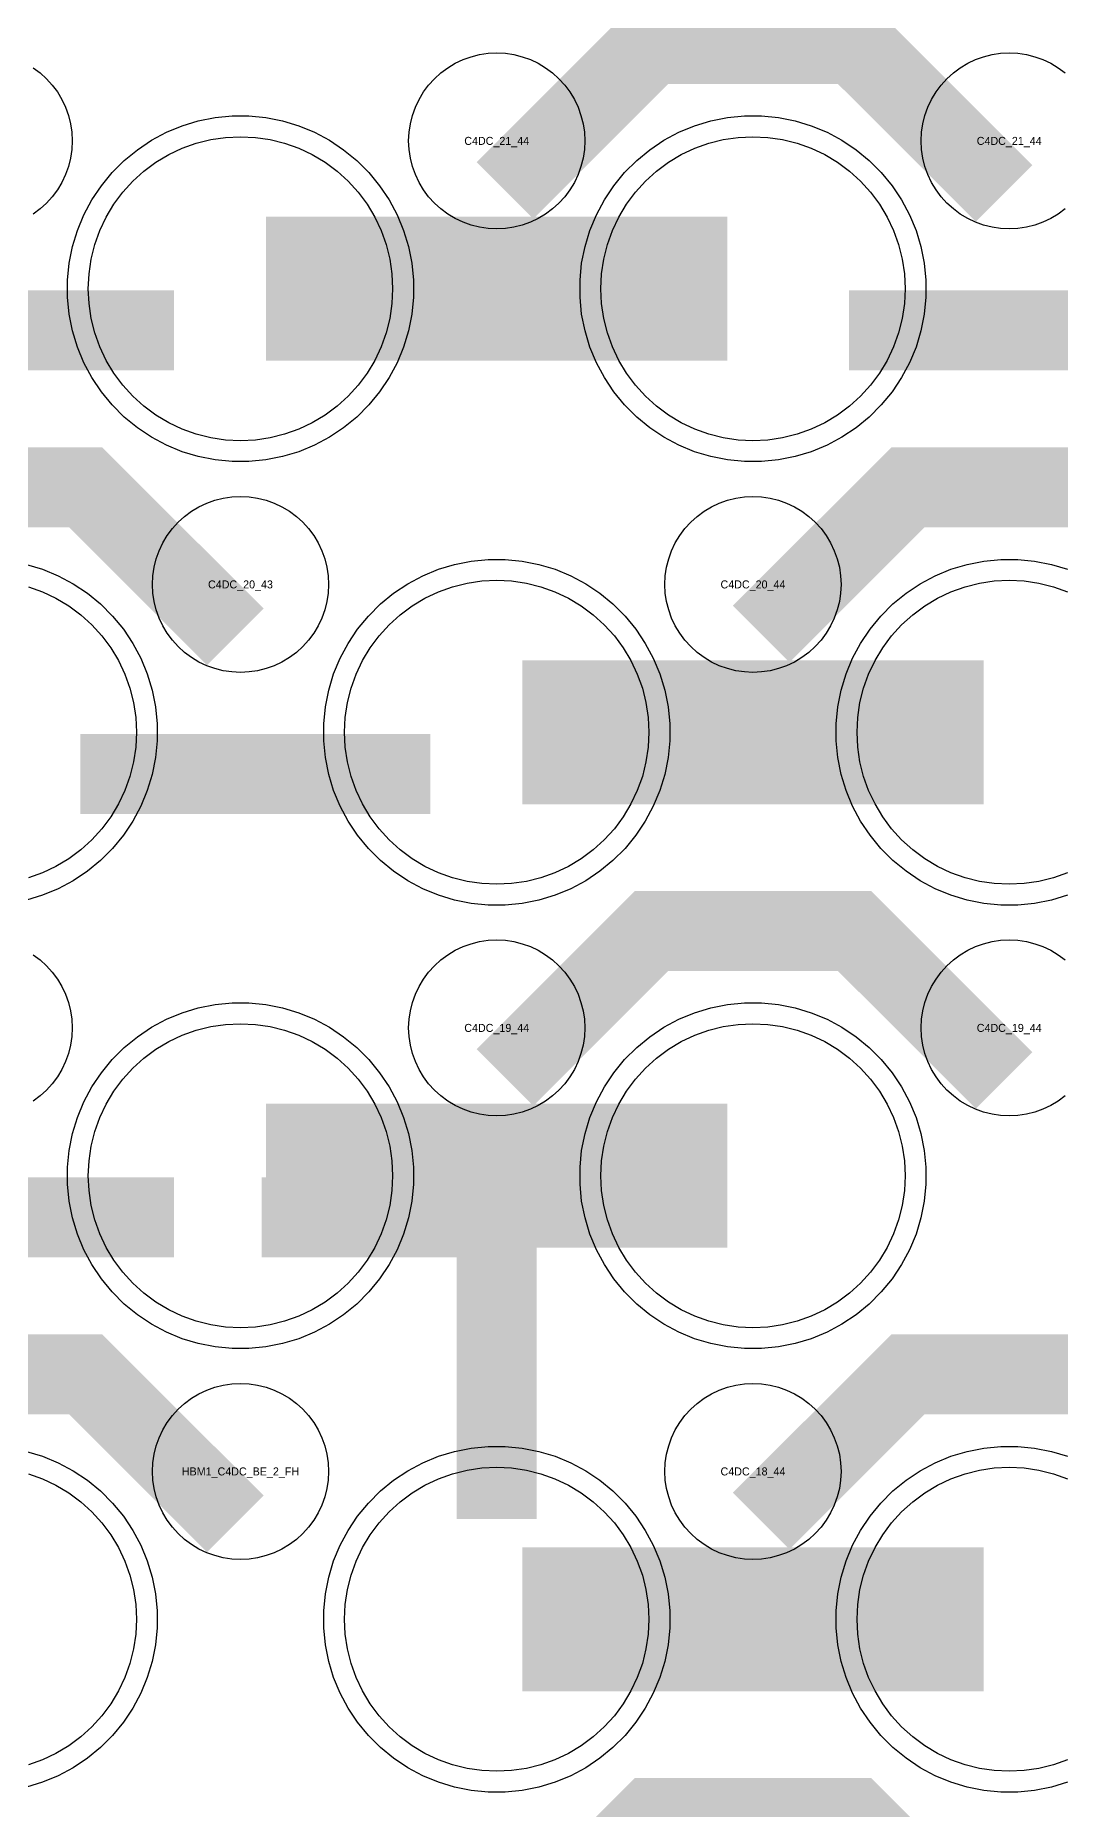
# Model space of a CAD drawing. Extents: x -11880 to 11880, y -14992 to 14992.
# Drawn here: x 1936 to 2256, y -12405 to -11851 of the extents above; entities that cross this region are included whole.
import ezdxf
from ezdxf.enums import TextEntityAlignment as Align

# ---------------------------------------------------------------- set-up
doc = ezdxf.new("R2010")
doc.units = 0
doc.header["$MEASUREMENT"] = 0
for name, color, linetype in [('GDS_775_DT_237', 138, 'CONTINUOUS'), ('RDL1_FS', 34, 'CONTINUOUS'), ('RDL_BS', 160, 'CONTINUOUS')]:
    doc.layers.add(name, color=color, linetype=linetype)

msp = doc.modelspace()

# ---------------------------------------------------------------- linework, layer by layer
at = {"layer": 'RDL1_FS', "color": 241, "true_color": 0xf7abae}
for points in [[(2000, -11977.229), (1995.343, -11977), (1990.732, -11976.316), (1986.209, -11975.184), (1981.819, -11973.612), (1977.605, -11971.62), (1973.605, -11969.222), (1969.86, -11966.444), (1966.406, -11963.314), (1963.276, -11959.86), (1960.498, -11956.115), (1958.1, -11952.115), (1956.108, -11947.901), (1954.536, -11943.511), (1953.404, -11938.988), (1952.72, -11934.377), (1952.491, -11929.72), (1952.72, -11925.063), (1953.404, -11920.452), (1954.536, -11915.929), (1956.108, -11911.539), (1958.1, -11907.325), (1960.498, -11903.325), (1963.276, -11899.58), (1966.406, -11896.126), (1969.86, -11892.996), (1973.605, -11890.218), (1977.605, -11887.82), (1981.819, -11885.828), (1986.209, -11884.256), (1990.732, -11883.124), (1995.343, -11882.44), (2000, -11882.211), (2004.657, -11882.44), (2009.268, -11883.124), (2013.791, -11884.256), (2018.181, -11885.828), (2022.395, -11887.82), (2026.395, -11890.218), (2030.14, -11892.996), (2033.594, -11896.126), (2036.724, -11899.58), (2039.502, -11903.325), (2041.9, -11907.325), (2043.892, -11911.539), (2045.464, -11915.929), (2046.596, -11920.452), (2047.28, -11925.063), (2047.509, -11929.72), (2047.28, -11934.377), (2046.596, -11938.988), (2045.464, -11943.511), (2043.892, -11947.901), (2041.9, -11952.115), (2039.502, -11956.115), (2036.724, -11959.86), (2033.594, -11963.314), (2030.14, -11966.444), (2026.395, -11969.222), (2022.395, -11971.62), (2018.181, -11973.612), (2013.791, -11975.184), (2009.268, -11976.316), (2004.657, -11977)], [(2160, -11977.229), (2155.343, -11977), (2150.732, -11976.316), (2146.209, -11975.184), (2141.819, -11973.612), (2137.605, -11971.62), (2133.605, -11969.222), (2129.86, -11966.444), (2126.406, -11963.314), (2123.276, -11959.86), (2120.498, -11956.115), (2118.1, -11952.115), (2116.108, -11947.901), (2114.536, -11943.511), (2113.404, -11938.988), (2112.72, -11934.377), (2112.491, -11929.72), (2112.72, -11925.063), (2113.404, -11920.452), (2114.536, -11915.929), (2116.108, -11911.539), (2118.1, -11907.325), (2120.498, -11903.325), (2123.276, -11899.58), (2126.406, -11896.126), (2129.86, -11892.996), (2133.605, -11890.218), (2137.605, -11887.82), (2141.819, -11885.828), (2146.209, -11884.256), (2150.732, -11883.124), (2155.343, -11882.44), (2160, -11882.211), (2164.657, -11882.44), (2169.268, -11883.124), (2173.791, -11884.256), (2178.181, -11885.828), (2182.395, -11887.82), (2186.395, -11890.218), (2190.14, -11892.996), (2193.594, -11896.126), (2196.724, -11899.58), (2199.502, -11903.325), (2201.9, -11907.325), (2203.892, -11911.539), (2205.464, -11915.929), (2206.596, -11920.452), (2207.28, -11925.063), (2207.509, -11929.72), (2207.28, -11934.377), (2206.596, -11938.988), (2205.464, -11943.511), (2203.892, -11947.901), (2201.9, -11952.115), (2199.502, -11956.115), (2196.724, -11959.86), (2193.594, -11963.314), (2190.14, -11966.444), (2186.395, -11969.222), (2182.395, -11971.62), (2178.181, -11973.612), (2173.791, -11975.184), (2169.268, -11976.316), (2164.657, -11977)], [(2080, -12115.794), (2075.343, -12115.565), (2070.732, -12114.881), (2066.209, -12113.749), (2061.819, -12112.177), (2057.605, -12110.185), (2053.605, -12107.787), (2049.86, -12105.009), (2046.406, -12101.879), (2043.276, -12098.425), (2040.498, -12094.68), (2038.1, -12090.68), (2036.108, -12086.466), (2034.536, -12082.076), (2033.404, -12077.553), (2032.72, -12072.942), (2032.491, -12068.285), (2032.72, -12063.628), (2033.404, -12059.017), (2034.536, -12054.494), (2036.108, -12050.104), (2038.1, -12045.89), (2040.498, -12041.89), (2043.276, -12038.145), (2046.406, -12034.691), (2049.86, -12031.561), (2053.605, -12028.783), (2057.605, -12026.385), (2061.819, -12024.393), (2066.209, -12022.821), (2070.732, -12021.689), (2075.343, -12021.005), (2080, -12020.776), (2084.657, -12021.005), (2089.268, -12021.689), (2093.791, -12022.821), (2098.181, -12024.393), (2102.395, -12026.385), (2106.395, -12028.783), (2110.14, -12031.561), (2113.594, -12034.691), (2116.724, -12038.145), (2119.502, -12041.89), (2121.9, -12045.89), (2123.892, -12050.104), (2125.464, -12054.494), (2126.596, -12059.017), (2127.28, -12063.628), (2127.509, -12068.285), (2127.28, -12072.942), (2126.596, -12077.553), (2125.464, -12082.076), (2123.892, -12086.466), (2121.9, -12090.68), (2119.502, -12094.68), (2116.724, -12098.425), (2113.594, -12101.879), (2110.14, -12105.009), (2106.395, -12107.787), (2102.395, -12110.185), (2098.181, -12112.177), (2093.791, -12113.749), (2089.268, -12114.881), (2084.657, -12115.565)], [(2000, -12254.354), (1995.343, -12254.125), (1990.732, -12253.441), (1986.209, -12252.309), (1981.819, -12250.737), (1977.605, -12248.745), (1973.605, -12246.347), (1969.86, -12243.569), (1966.406, -12240.439), (1963.276, -12236.985), (1960.498, -12233.24), (1958.1, -12229.24), (1956.108, -12225.026), (1954.536, -12220.636), (1953.404, -12216.113), (1952.72, -12211.502), (1952.491, -12206.845), (1952.72, -12202.188), (1953.404, -12197.577), (1954.536, -12193.054), (1956.108, -12188.664), (1958.1, -12184.45), (1960.498, -12180.45), (1963.276, -12176.705), (1966.406, -12173.251), (1969.86, -12170.121), (1973.605, -12167.343), (1977.605, -12164.945), (1981.819, -12162.953), (1986.209, -12161.381), (1990.732, -12160.249), (1995.343, -12159.565), (2000, -12159.336), (2004.657, -12159.565), (2009.268, -12160.249), (2013.791, -12161.381), (2018.181, -12162.953), (2022.395, -12164.945), (2026.395, -12167.343), (2030.14, -12170.121), (2033.594, -12173.251), (2036.724, -12176.705), (2039.502, -12180.45), (2041.9, -12184.45), (2043.892, -12188.664), (2045.464, -12193.054), (2046.596, -12197.577), (2047.28, -12202.188), (2047.509, -12206.845), (2047.28, -12211.502), (2046.596, -12216.113), (2045.464, -12220.636), (2043.892, -12225.026), (2041.9, -12229.24), (2039.502, -12233.24), (2036.724, -12236.985), (2033.594, -12240.439), (2030.14, -12243.569), (2026.395, -12246.347), (2022.395, -12248.745), (2018.181, -12250.737), (2013.791, -12252.309), (2009.268, -12253.441), (2004.657, -12254.125)], [(2160, -12254.354), (2155.343, -12254.125), (2150.732, -12253.441), (2146.209, -12252.309), (2141.819, -12250.737), (2137.605, -12248.745), (2133.605, -12246.347), (2129.86, -12243.569), (2126.406, -12240.439), (2123.276, -12236.985), (2120.498, -12233.24), (2118.1, -12229.24), (2116.108, -12225.026), (2114.536, -12220.636), (2113.404, -12216.113), (2112.72, -12211.502), (2112.491, -12206.845), (2112.72, -12202.188), (2113.404, -12197.577), (2114.536, -12193.054), (2116.108, -12188.664), (2118.1, -12184.45), (2120.498, -12180.45), (2123.276, -12176.705), (2126.406, -12173.251), (2129.86, -12170.121), (2133.605, -12167.343), (2137.605, -12164.945), (2141.819, -12162.953), (2146.209, -12161.381), (2150.732, -12160.249), (2155.343, -12159.565), (2160, -12159.336), (2164.657, -12159.565), (2169.268, -12160.249), (2173.791, -12161.381), (2178.181, -12162.953), (2182.395, -12164.945), (2186.395, -12167.343), (2190.14, -12170.121), (2193.594, -12173.251), (2196.724, -12176.705), (2199.502, -12180.45), (2201.9, -12184.45), (2203.892, -12188.664), (2205.464, -12193.054), (2206.596, -12197.577), (2207.28, -12202.188), (2207.509, -12206.845), (2207.28, -12211.502), (2206.596, -12216.113), (2205.464, -12220.636), (2203.892, -12225.026), (2201.9, -12229.24), (2199.502, -12233.24), (2196.724, -12236.985), (2193.594, -12240.439), (2190.14, -12243.569), (2186.395, -12246.347), (2182.395, -12248.745), (2178.181, -12250.737), (2173.791, -12252.309), (2169.268, -12253.441), (2164.657, -12254.125)], [(2080, -12392.919), (2075.343, -12392.69), (2070.732, -12392.006), (2066.209, -12390.874), (2061.819, -12389.302), (2057.605, -12387.31), (2053.605, -12384.912), (2049.86, -12382.134), (2046.406, -12379.004), (2043.276, -12375.55), (2040.498, -12371.805), (2038.1, -12367.805), (2036.108, -12363.591), (2034.536, -12359.201), (2033.404, -12354.678), (2032.72, -12350.067), (2032.491, -12345.41), (2032.72, -12340.753), (2033.404, -12336.142), (2034.536, -12331.619), (2036.108, -12327.229), (2038.1, -12323.015), (2040.498, -12319.015), (2043.276, -12315.27), (2046.406, -12311.816), (2049.86, -12308.686), (2053.605, -12305.908), (2057.605, -12303.51), (2061.819, -12301.518), (2066.209, -12299.946), (2070.732, -12298.814), (2075.343, -12298.13), (2080, -12297.901), (2084.657, -12298.13), (2089.268, -12298.814), (2093.791, -12299.946), (2098.181, -12301.518), (2102.395, -12303.51), (2106.395, -12305.908), (2110.14, -12308.686), (2113.594, -12311.816), (2116.724, -12315.27), (2119.502, -12319.015), (2121.9, -12323.015), (2123.892, -12327.229), (2125.464, -12331.619), (2126.596, -12336.142), (2127.28, -12340.753), (2127.509, -12345.41), (2127.28, -12350.067), (2126.596, -12354.678), (2125.464, -12359.201), (2123.892, -12363.591), (2121.9, -12367.805), (2119.502, -12371.805), (2116.724, -12375.55), (2113.594, -12379.004), (2110.14, -12382.134), (2106.395, -12384.912), (2102.395, -12387.31), (2098.181, -12389.302), (2093.791, -12390.874), (2089.268, -12392.006), (2084.657, -12392.69)]]:
    msp.add_lwpolyline(points, close=True, dxfattribs=at)
for points in [[(2008.002, -11929.72, 45, 45, 0), (2080.002, -11929.72, 45, 45, 0)], [(2080.002, -11929.72, 45, 45, 0), (2152.002, -11929.72, 45, 45, 0)], [(2088.002, -12068.285, 45, 45, 0), (2160.002, -12068.285, 45, 45, 0)], [(2160.002, -12068.285, 45, 45, 0), (2232.002, -12068.285, 45, 45, 0)], [(2008.002, -12206.845, 45, 45, 0), (2080.002, -12206.845, 45, 45, 0)], [(2080.002, -12206.845, 45, 45, 0), (2152.002, -12206.845, 45, 45, 0)], [(2088.002, -12345.41, 45, 45, 0), (2160.002, -12345.41, 45, 45, 0)], [(2160.002, -12345.41, 45, 45, 0), (2232.002, -12345.41, 45, 45, 0)]]:
    msp.add_lwpolyline(points, format="xyseb", dxfattribs=at)
for points in [[(2258.181, -12112.177), (2253.791, -12113.749), (2249.268, -12114.881), (2244.657, -12115.565), (2240, -12115.794), (2235.343, -12115.565), (2230.732, -12114.881), (2226.209, -12113.749), (2221.819, -12112.177), (2217.605, -12110.185), (2213.605, -12107.787), (2209.86, -12105.009), (2206.406, -12101.879), (2203.276, -12098.425), (2200.498, -12094.68), (2198.1, -12090.68), (2196.108, -12086.466), (2194.536, -12082.076), (2193.404, -12077.553), (2192.72, -12072.942), (2192.491, -12068.285), (2192.72, -12063.628), (2193.404, -12059.017), (2194.536, -12054.494), (2196.108, -12050.104), (2198.1, -12045.89), (2200.498, -12041.89), (2203.276, -12038.145), (2206.406, -12034.691), (2209.86, -12031.561), (2213.605, -12028.783), (2217.605, -12026.385), (2221.819, -12024.393), (2226.209, -12022.821), (2230.732, -12021.689), (2235.343, -12021.005), (2240, -12020.776), (2244.657, -12021.005), (2249.268, -12021.689), (2253.791, -12022.821), (2258.181, -12024.393)], [(1933.791, -12022.821), (1938.181, -12024.393), (1942.395, -12026.385), (1946.395, -12028.783), (1950.14, -12031.561), (1953.594, -12034.691), (1956.724, -12038.145), (1959.502, -12041.89), (1961.9, -12045.89), (1963.892, -12050.104), (1965.464, -12054.494), (1966.596, -12059.017), (1967.28, -12063.628), (1967.509, -12068.285), (1967.28, -12072.942), (1966.596, -12077.553), (1965.464, -12082.076), (1963.892, -12086.466), (1961.9, -12090.68), (1959.502, -12094.68), (1956.724, -12098.425), (1953.594, -12101.879), (1950.14, -12105.009), (1946.395, -12107.787), (1942.395, -12110.185), (1938.181, -12112.177), (1933.791, -12113.749)], [(2258.181, -12389.302), (2253.791, -12390.874), (2249.268, -12392.006), (2244.657, -12392.69), (2240, -12392.919), (2235.343, -12392.69), (2230.732, -12392.006), (2226.209, -12390.874), (2221.819, -12389.302), (2217.605, -12387.31), (2213.605, -12384.912), (2209.86, -12382.134), (2206.406, -12379.004), (2203.276, -12375.55), (2200.498, -12371.805), (2198.1, -12367.805), (2196.108, -12363.591), (2194.536, -12359.201), (2193.404, -12354.678), (2192.72, -12350.067), (2192.491, -12345.41), (2192.72, -12340.753), (2193.404, -12336.142), (2194.536, -12331.619), (2196.108, -12327.229), (2198.1, -12323.015), (2200.498, -12319.015), (2203.276, -12315.27), (2206.406, -12311.816), (2209.86, -12308.686), (2213.605, -12305.908), (2217.605, -12303.51), (2221.819, -12301.518), (2226.209, -12299.946), (2230.732, -12298.814), (2235.343, -12298.13), (2240, -12297.901), (2244.657, -12298.13), (2249.268, -12298.814), (2253.791, -12299.946), (2258.181, -12301.518)]]:
    msp.add_lwpolyline(points, dxfattribs=at)
at = {"layer": 'RDL1_FS'}
msp.add_lwpolyline([(1933.791, -12299.946), (1938.181, -12301.518), (1942.395, -12303.51), (1946.395, -12305.908), (1950.14, -12308.686), (1953.594, -12311.816), (1956.724, -12315.27), (1959.502, -12319.015), (1961.9, -12323.015), (1963.892, -12327.229), (1965.464, -12331.619), (1966.596, -12336.142), (1967.28, -12340.753), (1967.509, -12345.41), (1967.28, -12350.067), (1966.596, -12354.678), (1965.464, -12359.201), (1963.892, -12363.591), (1961.9, -12367.805), (1959.502, -12371.805), (1956.724, -12375.55), (1953.594, -12379.004), (1950.14, -12382.134), (1946.395, -12384.912), (1942.395, -12387.31), (1938.181, -12389.302), (1933.791, -12390.874)], dxfattribs=at)
at = {"layer": 'RDL_BS'}
for points in [[(2082.562, -11899.034, 25, 25, 0), (2128.377, -11853.219, 25, 25, 0), (2161.93, -11853.219, 25, 25, 0)], [(2238.401, -11899.933, 25, 25, 0), (2191.687, -11853.219, 25, 25, 0), (2161.929, -11853.219, 25, 25, 0)], [(1998.401, -12038.498, 25, 25, 0), (1951.687, -11991.784, 25, 25, 0), (1921.929, -11991.784, 25, 25, 0)], [(2162.562, -12037.599, 25, 25, 0), (2208.377, -11991.784, 25, 25, 0), (2241.93, -11991.784, 25, 25, 0)], [(2318.401, -12038.498, 25, 25, 0), (2271.687, -11991.784, 25, 25, 0), (2241.929, -11991.784, 25, 25, 0)], [(2082.562, -12176.159, 25, 25, 0), (2128.377, -12130.344, 25, 25, 0), (2161.93, -12130.344, 25, 25, 0)], [(2238.401, -12177.058, 25, 25, 0), (2191.687, -12130.344, 25, 25, 0), (2161.929, -12130.344, 25, 25, 0)], [(1998.401, -12315.623, 25, 25, 0), (1951.687, -12268.909, 25, 25, 0), (1921.929, -12268.909, 25, 25, 0)], [(2162.562, -12314.724, 25, 25, 0), (2208.377, -12268.909, 25, 25, 0), (2241.93, -12268.909, 25, 25, 0)], [(2318.401, -12315.623, 25, 25, 0), (2271.687, -12268.909, 25, 25, 0), (2241.929, -12268.909, 25, 25, 0)], [(1754.397, -12357.91, 25, 25, 0), (1932.5, -12357.91, 25, 25, 0)], [(2082.562, -12453.289, 25, 25, 0), (2128.377, -12407.474, 25, 25, 0), (2161.93, -12407.474, 25, 25, 0)], [(2238.401, -12454.188, 25, 25, 0), (2191.687, -12407.474, 25, 25, 0), (2161.929, -12407.474, 25, 25, 0)]]:
    msp.add_lwpolyline(points, format="xyseb", dxfattribs=at)
for points in [[(1935.28, -11860.675), (1937.443, -11862.278), (1939.442, -11864.09), (1941.254, -11866.089), (1942.857, -11868.252), (1944.25, -11870.576), (1945.402, -11873.013), (1946.309, -11875.548), (1946.966, -11878.167), (1947.362, -11880.839), (1947.494, -11883.532), (1947.362, -11886.225), (1946.966, -11888.897), (1946.309, -11891.516), (1945.402, -11894.051), (1944.25, -11896.488), (1942.857, -11898.812), (1941.254, -11900.975), (1939.442, -11902.974), (1937.443, -11904.786), (1935.28, -11906.389)], [(2257.443, -11904.786), (2255.28, -11906.389), (2252.956, -11907.782), (2250.519, -11908.934), (2247.984, -11909.841), (2245.365, -11910.498), (2242.693, -11910.894), (2240, -11911.026), (2237.307, -11910.894), (2234.635, -11910.498), (2232.016, -11909.841), (2229.481, -11908.934), (2227.044, -11907.782), (2224.72, -11906.389), (2222.557, -11904.786), (2220.558, -11902.974), (2218.746, -11900.975), (2217.143, -11898.812), (2215.75, -11896.488), (2214.598, -11894.051), (2213.691, -11891.516), (2213.034, -11888.897), (2212.638, -11886.225), (2212.506, -11883.532), (2212.638, -11880.839), (2213.034, -11878.167), (2213.691, -11875.548), (2214.598, -11873.013), (2215.75, -11870.576), (2217.143, -11868.252), (2218.746, -11866.089), (2220.558, -11864.09), (2222.557, -11862.278), (2224.72, -11860.675), (2227.044, -11859.282), (2229.481, -11858.13), (2232.016, -11857.223), (2234.635, -11856.566), (2237.307, -11856.17), (2240, -11856.038), (2242.693, -11856.17), (2245.365, -11856.566), (2247.984, -11857.223), (2250.519, -11858.13), (2252.956, -11859.282), (2255.28, -11860.675), (2257.443, -11862.278)], [(1935.28, -12137.8), (1937.443, -12139.403), (1939.442, -12141.215), (1941.254, -12143.214), (1942.857, -12145.377), (1944.25, -12147.701), (1945.402, -12150.138), (1946.309, -12152.673), (1946.966, -12155.292), (1947.362, -12157.964), (1947.494, -12160.657), (1947.362, -12163.35), (1946.966, -12166.022), (1946.309, -12168.641), (1945.402, -12171.176), (1944.25, -12173.613), (1942.857, -12175.937), (1941.254, -12178.1), (1939.442, -12180.099), (1937.443, -12181.911), (1935.28, -12183.514)], [(2257.443, -12181.911), (2255.28, -12183.514), (2252.956, -12184.907), (2250.519, -12186.059), (2247.984, -12186.966), (2245.365, -12187.623), (2242.693, -12188.019), (2240, -12188.151), (2237.307, -12188.019), (2234.635, -12187.623), (2232.016, -12186.966), (2229.481, -12186.059), (2227.044, -12184.907), (2224.72, -12183.514), (2222.557, -12181.911), (2220.558, -12180.099), (2218.746, -12178.1), (2217.143, -12175.937), (2215.75, -12173.613), (2214.598, -12171.176), (2213.691, -12168.641), (2213.034, -12166.022), (2212.638, -12163.35), (2212.506, -12160.657), (2212.638, -12157.964), (2213.034, -12155.292), (2213.691, -12152.673), (2214.598, -12150.138), (2215.75, -12147.701), (2217.143, -12145.377), (2218.746, -12143.214), (2220.558, -12141.215), (2222.557, -12139.403), (2224.72, -12137.8), (2227.044, -12136.407), (2229.481, -12135.255), (2232.016, -12134.348), (2234.635, -12133.691), (2237.307, -12133.295), (2240, -12133.163), (2242.693, -12133.295), (2245.365, -12133.691), (2247.984, -12134.348), (2250.519, -12135.255), (2252.956, -12136.407), (2255.28, -12137.8), (2257.443, -12139.403)], [(1933.165, -12292.973), (1938.205, -12294.504), (1943.115, -12296.535), (1947.777, -12299.027), (1952.191, -12301.974), (1956.292, -12305.336), (1960.074, -12309.118), (1963.436, -12313.219), (1966.383, -12317.633), (1968.875, -12322.295), (1970.906, -12327.205), (1972.437, -12332.245), (1973.483, -12337.472), (1974, -12342.766), (1974, -12348.054), (1973.483, -12353.348), (1972.437, -12358.575), (1970.906, -12363.615), (1968.875, -12368.525), (1966.383, -12373.187), (1963.436, -12377.601), (1960.074, -12381.702), (1956.292, -12385.484), (1952.191, -12388.846), (1947.777, -12391.793), (1943.115, -12394.285), (1938.205, -12396.316), (1933.165, -12397.847)]]:
    msp.add_lwpolyline(points, dxfattribs=at)
for points in [[(2080, -11911.026), (2077.307, -11910.894), (2074.635, -11910.498), (2072.016, -11909.841), (2069.481, -11908.934), (2067.044, -11907.782), (2064.72, -11906.389), (2062.557, -11904.786), (2060.558, -11902.974), (2058.746, -11900.975), (2057.143, -11898.812), (2055.75, -11896.488), (2054.598, -11894.051), (2053.691, -11891.516), (2053.034, -11888.897), (2052.638, -11886.225), (2052.506, -11883.532), (2052.638, -11880.839), (2053.034, -11878.167), (2053.691, -11875.548), (2054.598, -11873.013), (2055.75, -11870.576), (2057.143, -11868.252), (2058.746, -11866.089), (2060.558, -11864.09), (2062.557, -11862.278), (2064.72, -11860.675), (2067.044, -11859.282), (2069.481, -11858.13), (2072.016, -11857.223), (2074.635, -11856.566), (2077.307, -11856.17), (2080, -11856.038), (2082.693, -11856.17), (2085.365, -11856.566), (2087.984, -11857.223), (2090.519, -11858.13), (2092.956, -11859.282), (2095.28, -11860.675), (2097.443, -11862.278), (2099.442, -11864.09), (2101.254, -11866.089), (2102.857, -11868.252), (2104.25, -11870.576), (2105.402, -11873.013), (2106.309, -11875.548), (2106.966, -11878.167), (2107.362, -11880.839), (2107.494, -11883.532), (2107.362, -11886.225), (2106.966, -11888.897), (2106.309, -11891.516), (2105.402, -11894.051), (2104.25, -11896.488), (2102.857, -11898.812), (2101.254, -11900.975), (2099.442, -11902.974), (2097.443, -11904.786), (2095.28, -11906.389), (2092.956, -11907.782), (2090.519, -11908.934), (2087.984, -11909.841), (2085.365, -11910.498), (2082.693, -11910.894)], [(2000, -12049.591), (1997.307, -12049.459), (1994.635, -12049.063), (1992.016, -12048.406), (1989.481, -12047.499), (1987.044, -12046.347), (1984.72, -12044.954), (1982.557, -12043.351), (1980.558, -12041.539), (1978.746, -12039.54), (1977.143, -12037.377), (1975.75, -12035.053), (1974.598, -12032.616), (1973.691, -12030.081), (1973.034, -12027.462), (1972.638, -12024.79), (1972.506, -12022.097), (1972.638, -12019.404), (1973.034, -12016.732), (1973.691, -12014.113), (1974.598, -12011.578), (1975.75, -12009.141), (1977.143, -12006.817), (1978.746, -12004.654), (1980.558, -12002.655), (1982.557, -12000.843), (1984.72, -11999.24), (1987.044, -11997.847), (1989.481, -11996.695), (1992.016, -11995.788), (1994.635, -11995.131), (1997.307, -11994.735), (2000, -11994.603), (2002.693, -11994.735), (2005.365, -11995.131), (2007.984, -11995.788), (2010.519, -11996.695), (2012.956, -11997.847), (2015.28, -11999.24), (2017.443, -12000.843), (2019.442, -12002.655), (2021.254, -12004.654), (2022.857, -12006.817), (2024.25, -12009.141), (2025.402, -12011.578), (2026.309, -12014.113), (2026.966, -12016.732), (2027.362, -12019.404), (2027.494, -12022.097), (2027.362, -12024.79), (2026.966, -12027.462), (2026.309, -12030.081), (2025.402, -12032.616), (2024.25, -12035.053), (2022.857, -12037.377), (2021.254, -12039.54), (2019.442, -12041.539), (2017.443, -12043.351), (2015.28, -12044.954), (2012.956, -12046.347), (2010.519, -12047.499), (2007.984, -12048.406), (2005.365, -12049.063), (2002.693, -12049.459)], [(2160, -12049.591), (2157.307, -12049.459), (2154.635, -12049.063), (2152.016, -12048.406), (2149.481, -12047.499), (2147.044, -12046.347), (2144.72, -12044.954), (2142.557, -12043.351), (2140.558, -12041.539), (2138.746, -12039.54), (2137.143, -12037.377), (2135.75, -12035.053), (2134.598, -12032.616), (2133.691, -12030.081), (2133.034, -12027.462), (2132.638, -12024.79), (2132.506, -12022.097), (2132.638, -12019.404), (2133.034, -12016.732), (2133.691, -12014.113), (2134.598, -12011.578), (2135.75, -12009.141), (2137.143, -12006.817), (2138.746, -12004.654), (2140.558, -12002.655), (2142.557, -12000.843), (2144.72, -11999.24), (2147.044, -11997.847), (2149.481, -11996.695), (2152.016, -11995.788), (2154.635, -11995.131), (2157.307, -11994.735), (2160, -11994.603), (2162.693, -11994.735), (2165.365, -11995.131), (2167.984, -11995.788), (2170.519, -11996.695), (2172.956, -11997.847), (2175.28, -11999.24), (2177.443, -12000.843), (2179.442, -12002.655), (2181.254, -12004.654), (2182.857, -12006.817), (2184.25, -12009.141), (2185.402, -12011.578), (2186.309, -12014.113), (2186.966, -12016.732), (2187.362, -12019.404), (2187.494, -12022.097), (2187.362, -12024.79), (2186.966, -12027.462), (2186.309, -12030.081), (2185.402, -12032.616), (2184.25, -12035.053), (2182.857, -12037.377), (2181.254, -12039.54), (2179.442, -12041.539), (2177.443, -12043.351), (2175.28, -12044.954), (2172.956, -12046.347), (2170.519, -12047.499), (2167.984, -12048.406), (2165.365, -12049.063), (2162.693, -12049.459)], [(2080, -12188.151), (2077.307, -12188.019), (2074.635, -12187.623), (2072.016, -12186.966), (2069.481, -12186.059), (2067.044, -12184.907), (2064.72, -12183.514), (2062.557, -12181.911), (2060.558, -12180.099), (2058.746, -12178.1), (2057.143, -12175.937), (2055.75, -12173.613), (2054.598, -12171.176), (2053.691, -12168.641), (2053.034, -12166.022), (2052.638, -12163.35), (2052.506, -12160.657), (2052.638, -12157.964), (2053.034, -12155.292), (2053.691, -12152.673), (2054.598, -12150.138), (2055.75, -12147.701), (2057.143, -12145.377), (2058.746, -12143.214), (2060.558, -12141.215), (2062.557, -12139.403), (2064.72, -12137.8), (2067.044, -12136.407), (2069.481, -12135.255), (2072.016, -12134.348), (2074.635, -12133.691), (2077.307, -12133.295), (2080, -12133.163), (2082.693, -12133.295), (2085.365, -12133.691), (2087.984, -12134.348), (2090.519, -12135.255), (2092.956, -12136.407), (2095.28, -12137.8), (2097.443, -12139.403), (2099.442, -12141.215), (2101.254, -12143.214), (2102.857, -12145.377), (2104.25, -12147.701), (2105.402, -12150.138), (2106.309, -12152.673), (2106.966, -12155.292), (2107.362, -12157.964), (2107.494, -12160.657), (2107.362, -12163.35), (2106.966, -12166.022), (2106.309, -12168.641), (2105.402, -12171.176), (2104.25, -12173.613), (2102.857, -12175.937), (2101.254, -12178.1), (2099.442, -12180.099), (2097.443, -12181.911), (2095.28, -12183.514), (2092.956, -12184.907), (2090.519, -12186.059), (2087.984, -12186.966), (2085.365, -12187.623), (2082.693, -12188.019)], [(2000, -12326.716), (1997.307, -12326.584), (1994.635, -12326.188), (1992.016, -12325.531), (1989.481, -12324.624), (1987.044, -12323.472), (1984.72, -12322.079), (1982.557, -12320.476), (1980.558, -12318.664), (1978.746, -12316.665), (1977.143, -12314.502), (1975.75, -12312.178), (1974.598, -12309.741), (1973.691, -12307.206), (1973.034, -12304.587), (1972.638, -12301.915), (1972.506, -12299.222), (1972.638, -12296.529), (1973.034, -12293.857), (1973.691, -12291.238), (1974.598, -12288.703), (1975.75, -12286.266), (1977.143, -12283.942), (1978.746, -12281.779), (1980.558, -12279.78), (1982.557, -12277.968), (1984.72, -12276.365), (1987.044, -12274.972), (1989.481, -12273.82), (1992.016, -12272.913), (1994.635, -12272.256), (1997.307, -12271.86), (2000, -12271.728), (2002.693, -12271.86), (2005.365, -12272.256), (2007.984, -12272.913), (2010.519, -12273.82), (2012.956, -12274.972), (2015.28, -12276.365), (2017.443, -12277.968), (2019.442, -12279.78), (2021.254, -12281.779), (2022.857, -12283.942), (2024.25, -12286.266), (2025.402, -12288.703), (2026.309, -12291.238), (2026.966, -12293.857), (2027.362, -12296.529), (2027.494, -12299.222), (2027.362, -12301.915), (2026.966, -12304.587), (2026.309, -12307.206), (2025.402, -12309.741), (2024.25, -12312.178), (2022.857, -12314.502), (2021.254, -12316.665), (2019.442, -12318.664), (2017.443, -12320.476), (2015.28, -12322.079), (2012.956, -12323.472), (2010.519, -12324.624), (2007.984, -12325.531), (2005.365, -12326.188), (2002.693, -12326.584)], [(2160, -12326.716), (2157.307, -12326.584), (2154.635, -12326.188), (2152.016, -12325.531), (2149.481, -12324.624), (2147.044, -12323.472), (2144.72, -12322.079), (2142.557, -12320.476), (2140.558, -12318.664), (2138.746, -12316.665), (2137.143, -12314.502), (2135.75, -12312.178), (2134.598, -12309.741), (2133.691, -12307.206), (2133.034, -12304.587), (2132.638, -12301.915), (2132.506, -12299.222), (2132.638, -12296.529), (2133.034, -12293.857), (2133.691, -12291.238), (2134.598, -12288.703), (2135.75, -12286.266), (2137.143, -12283.942), (2138.746, -12281.779), (2140.558, -12279.78), (2142.557, -12277.968), (2144.72, -12276.365), (2147.044, -12274.972), (2149.481, -12273.82), (2152.016, -12272.913), (2154.635, -12272.256), (2157.307, -12271.86), (2160, -12271.728), (2162.693, -12271.86), (2165.365, -12272.256), (2167.984, -12272.913), (2170.519, -12273.82), (2172.956, -12274.972), (2175.28, -12276.365), (2177.443, -12277.968), (2179.442, -12279.78), (2181.254, -12281.779), (2182.857, -12283.942), (2184.25, -12286.266), (2185.402, -12288.703), (2186.309, -12291.238), (2186.966, -12293.857), (2187.362, -12296.529), (2187.494, -12299.222), (2187.362, -12301.915), (2186.966, -12304.587), (2186.309, -12307.206), (2185.402, -12309.741), (2184.25, -12312.178), (2182.857, -12314.502), (2181.254, -12316.665), (2179.442, -12318.664), (2177.443, -12320.476), (2175.28, -12322.079), (2172.956, -12323.472), (2170.519, -12324.624), (2167.984, -12325.531), (2165.365, -12326.188), (2162.693, -12326.584)]]:
    msp.add_lwpolyline(points, close=True, dxfattribs=at)
at = {"layer": 'RDL_BS', "color": 241, "true_color": 0xf7abae}
for points in [[(1997.356, -11983.72), (1992.062, -11983.203), (1986.835, -11982.157), (1981.795, -11980.626), (1976.885, -11978.595), (1972.223, -11976.103), (1967.809, -11973.156), (1963.708, -11969.794), (1959.926, -11966.012), (1956.564, -11961.911), (1953.617, -11957.497), (1951.125, -11952.835), (1949.094, -11947.925), (1947.563, -11942.885), (1946.517, -11937.658), (1946, -11932.364), (1946, -11927.076), (1946.517, -11921.782), (1947.563, -11916.555), (1949.094, -11911.515), (1951.125, -11906.605), (1953.617, -11901.943), (1956.564, -11897.529), (1959.926, -11893.428), (1963.708, -11889.646), (1967.809, -11886.284), (1972.223, -11883.337), (1976.885, -11880.845), (1981.795, -11878.814), (1986.835, -11877.283), (1992.062, -11876.237), (1997.356, -11875.72), (2002.644, -11875.72), (2007.938, -11876.237), (2013.165, -11877.283), (2018.205, -11878.814), (2023.115, -11880.845), (2027.777, -11883.337), (2032.191, -11886.284), (2036.292, -11889.646), (2040.074, -11893.428), (2043.436, -11897.529), (2046.383, -11901.943), (2048.875, -11906.605), (2050.906, -11911.515), (2052.437, -11916.555), (2053.483, -11921.782), (2054, -11927.076), (2054, -11932.364), (2053.483, -11937.658), (2052.437, -11942.885), (2050.906, -11947.925), (2048.875, -11952.835), (2046.383, -11957.497), (2043.436, -11961.911), (2040.074, -11966.012), (2036.292, -11969.794), (2032.191, -11973.156), (2027.777, -11976.103), (2023.115, -11978.595), (2018.205, -11980.626), (2013.165, -11982.157), (2007.938, -11983.203), (2002.644, -11983.72)], [(2157.356, -11983.72), (2152.062, -11983.203), (2146.835, -11982.157), (2141.795, -11980.626), (2136.885, -11978.595), (2132.223, -11976.103), (2127.809, -11973.156), (2123.708, -11969.794), (2119.926, -11966.012), (2116.564, -11961.911), (2113.617, -11957.497), (2111.125, -11952.835), (2109.094, -11947.925), (2107.563, -11942.885), (2106.517, -11937.658), (2106, -11932.364), (2106, -11927.076), (2106.517, -11921.782), (2107.563, -11916.555), (2109.094, -11911.515), (2111.125, -11906.605), (2113.617, -11901.943), (2116.564, -11897.529), (2119.926, -11893.428), (2123.708, -11889.646), (2127.809, -11886.284), (2132.223, -11883.337), (2136.885, -11880.845), (2141.795, -11878.814), (2146.835, -11877.283), (2152.062, -11876.237), (2157.356, -11875.72), (2162.644, -11875.72), (2167.938, -11876.237), (2173.165, -11877.283), (2178.205, -11878.814), (2183.115, -11880.845), (2187.777, -11883.337), (2192.191, -11886.284), (2196.292, -11889.646), (2200.074, -11893.428), (2203.436, -11897.529), (2206.383, -11901.943), (2208.875, -11906.605), (2210.906, -11911.515), (2212.437, -11916.555), (2213.483, -11921.782), (2214, -11927.076), (2214, -11932.364), (2213.483, -11937.658), (2212.437, -11942.885), (2210.906, -11947.925), (2208.875, -11952.835), (2206.383, -11957.497), (2203.436, -11961.911), (2200.074, -11966.012), (2196.292, -11969.794), (2192.191, -11973.156), (2187.777, -11976.103), (2183.115, -11978.595), (2178.205, -11980.626), (2173.165, -11982.157), (2167.938, -11983.203), (2162.644, -11983.72)], [(2077.356, -12122.285), (2072.062, -12121.768), (2066.835, -12120.722), (2061.795, -12119.191), (2056.885, -12117.16), (2052.223, -12114.668), (2047.809, -12111.721), (2043.708, -12108.359), (2039.926, -12104.577), (2036.564, -12100.476), (2033.617, -12096.062), (2031.125, -12091.4), (2029.094, -12086.49), (2027.563, -12081.45), (2026.517, -12076.223), (2026, -12070.929), (2026, -12065.641), (2026.517, -12060.347), (2027.563, -12055.12), (2029.094, -12050.08), (2031.125, -12045.17), (2033.617, -12040.508), (2036.564, -12036.094), (2039.926, -12031.993), (2043.708, -12028.211), (2047.809, -12024.849), (2052.223, -12021.902), (2056.885, -12019.41), (2061.795, -12017.379), (2066.835, -12015.848), (2072.062, -12014.802), (2077.356, -12014.285), (2082.644, -12014.285), (2087.938, -12014.802), (2093.165, -12015.848), (2098.205, -12017.379), (2103.115, -12019.41), (2107.777, -12021.902), (2112.191, -12024.849), (2116.292, -12028.211), (2120.074, -12031.993), (2123.436, -12036.094), (2126.383, -12040.508), (2128.875, -12045.17), (2130.906, -12050.08), (2132.437, -12055.12), (2133.483, -12060.347), (2134, -12065.641), (2134, -12070.929), (2133.483, -12076.223), (2132.437, -12081.45), (2130.906, -12086.49), (2128.875, -12091.4), (2126.383, -12096.062), (2123.436, -12100.476), (2120.074, -12104.577), (2116.292, -12108.359), (2112.191, -12111.721), (2107.777, -12114.668), (2103.115, -12117.16), (2098.205, -12119.191), (2093.165, -12120.722), (2087.938, -12121.768), (2082.644, -12122.285)], [(1997.356, -12260.845), (1992.062, -12260.328), (1986.835, -12259.282), (1981.795, -12257.751), (1976.885, -12255.72), (1972.223, -12253.228), (1967.809, -12250.281), (1963.708, -12246.919), (1959.926, -12243.137), (1956.564, -12239.036), (1953.617, -12234.622), (1951.125, -12229.96), (1949.094, -12225.05), (1947.563, -12220.01), (1946.517, -12214.783), (1946, -12209.489), (1946, -12204.201), (1946.517, -12198.907), (1947.563, -12193.68), (1949.094, -12188.64), (1951.125, -12183.73), (1953.617, -12179.068), (1956.564, -12174.654), (1959.926, -12170.553), (1963.708, -12166.771), (1967.809, -12163.409), (1972.223, -12160.462), (1976.885, -12157.97), (1981.795, -12155.939), (1986.835, -12154.408), (1992.062, -12153.362), (1997.356, -12152.845), (2002.644, -12152.845), (2007.938, -12153.362), (2013.165, -12154.408), (2018.205, -12155.939), (2023.115, -12157.97), (2027.777, -12160.462), (2032.191, -12163.409), (2036.292, -12166.771), (2040.074, -12170.553), (2043.436, -12174.654), (2046.383, -12179.068), (2048.875, -12183.73), (2050.906, -12188.64), (2052.437, -12193.68), (2053.483, -12198.907), (2054, -12204.201), (2054, -12209.489), (2053.483, -12214.783), (2052.437, -12220.01), (2050.906, -12225.05), (2048.875, -12229.96), (2046.383, -12234.622), (2043.436, -12239.036), (2040.074, -12243.137), (2036.292, -12246.919), (2032.191, -12250.281), (2027.777, -12253.228), (2023.115, -12255.72), (2018.205, -12257.751), (2013.165, -12259.282), (2007.938, -12260.328), (2002.644, -12260.845)], [(2157.356, -12260.845), (2152.062, -12260.328), (2146.835, -12259.282), (2141.795, -12257.751), (2136.885, -12255.72), (2132.223, -12253.228), (2127.809, -12250.281), (2123.708, -12246.919), (2119.926, -12243.137), (2116.564, -12239.036), (2113.617, -12234.622), (2111.125, -12229.96), (2109.094, -12225.05), (2107.563, -12220.01), (2106.517, -12214.783), (2106, -12209.489), (2106, -12204.201), (2106.517, -12198.907), (2107.563, -12193.68), (2109.094, -12188.64), (2111.125, -12183.73), (2113.617, -12179.068), (2116.564, -12174.654), (2119.926, -12170.553), (2123.708, -12166.771), (2127.809, -12163.409), (2132.223, -12160.462), (2136.885, -12157.97), (2141.795, -12155.939), (2146.835, -12154.408), (2152.062, -12153.362), (2157.356, -12152.845), (2162.644, -12152.845), (2167.938, -12153.362), (2173.165, -12154.408), (2178.205, -12155.939), (2183.115, -12157.97), (2187.777, -12160.462), (2192.191, -12163.409), (2196.292, -12166.771), (2200.074, -12170.553), (2203.436, -12174.654), (2206.383, -12179.068), (2208.875, -12183.73), (2210.906, -12188.64), (2212.437, -12193.68), (2213.483, -12198.907), (2214, -12204.201), (2214, -12209.489), (2213.483, -12214.783), (2212.437, -12220.01), (2210.906, -12225.05), (2208.875, -12229.96), (2206.383, -12234.622), (2203.436, -12239.036), (2200.074, -12243.137), (2196.292, -12246.919), (2192.191, -12250.281), (2187.777, -12253.228), (2183.115, -12255.72), (2178.205, -12257.751), (2173.165, -12259.282), (2167.938, -12260.328), (2162.644, -12260.845)], [(2077.356, -12399.41), (2072.062, -12398.893), (2066.835, -12397.847), (2061.795, -12396.316), (2056.885, -12394.285), (2052.223, -12391.793), (2047.809, -12388.846), (2043.708, -12385.484), (2039.926, -12381.702), (2036.564, -12377.601), (2033.617, -12373.187), (2031.125, -12368.525), (2029.094, -12363.615), (2027.563, -12358.575), (2026.517, -12353.348), (2026, -12348.054), (2026, -12342.766), (2026.517, -12337.472), (2027.563, -12332.245), (2029.094, -12327.205), (2031.125, -12322.295), (2033.617, -12317.633), (2036.564, -12313.219), (2039.926, -12309.118), (2043.708, -12305.336), (2047.809, -12301.974), (2052.223, -12299.027), (2056.885, -12296.535), (2061.795, -12294.504), (2066.835, -12292.973), (2072.062, -12291.927), (2077.356, -12291.41), (2082.644, -12291.41), (2087.938, -12291.927), (2093.165, -12292.973), (2098.205, -12294.504), (2103.115, -12296.535), (2107.777, -12299.027), (2112.191, -12301.974), (2116.292, -12305.336), (2120.074, -12309.118), (2123.436, -12313.219), (2126.383, -12317.633), (2128.875, -12322.295), (2130.906, -12327.205), (2132.437, -12332.245), (2133.483, -12337.472), (2134, -12342.766), (2134, -12348.054), (2133.483, -12353.348), (2132.437, -12358.575), (2130.906, -12363.615), (2128.875, -12368.525), (2126.383, -12373.187), (2123.436, -12377.601), (2120.074, -12381.702), (2116.292, -12385.484), (2112.191, -12388.846), (2107.777, -12391.793), (2103.115, -12394.285), (2098.205, -12396.316), (2093.165, -12397.847), (2087.938, -12398.893), (2082.644, -12399.41)]]:
    msp.add_lwpolyline(points, close=True, dxfattribs=at)
for points in [[(1870.016, -11942.733, 25, 25, 0), (1979.281, -11942.733, 25, 25, 0)], [(2190.016, -11942.733, 25, 25, 0), (2299.281, -11942.733, 25, 25, 0)], [(1950.016, -12081.298, 25, 25, 0), (2059.281, -12081.298, 25, 25, 0)], [(2080, -12314.135, 25, 25, 0), (2080, -12207.358, 25, 25, 0)], [(1870.016, -12219.858, 25, 25, 0), (1979.281, -12219.858, 25, 25, 0)], [(2092.5, -12219.858, 25, 25, 0), (2006.667, -12219.858, 25, 25, 0)], [(2052.944, -12219.858, 25, 25, 0), (2011.74, -12219.858, 25, 25, 0)], [(2080, -12237.827, 25, 25, 0), (2080, -12283.447, 25, 25, 0)]]:
    msp.add_lwpolyline(points, format="xyseb", dxfattribs=at)
for points in [[(1933.165, -12015.848), (1938.205, -12017.379), (1943.115, -12019.41), (1947.777, -12021.902), (1952.191, -12024.849), (1956.292, -12028.211), (1960.074, -12031.993), (1963.436, -12036.094), (1966.383, -12040.508), (1968.875, -12045.17), (1970.906, -12050.08), (1972.437, -12055.12), (1973.483, -12060.347), (1974, -12065.641), (1974, -12070.929), (1973.483, -12076.223), (1972.437, -12081.45), (1970.906, -12086.49), (1968.875, -12091.4), (1966.383, -12096.062), (1963.436, -12100.476), (1960.074, -12104.577), (1956.292, -12108.359), (1952.191, -12111.721), (1947.777, -12114.668), (1943.115, -12117.16), (1938.205, -12119.191), (1933.165, -12120.722)], [(2258.205, -12119.191), (2253.165, -12120.722), (2247.938, -12121.768), (2242.644, -12122.285), (2237.356, -12122.285), (2232.062, -12121.768), (2226.835, -12120.722), (2221.795, -12119.191), (2216.885, -12117.16), (2212.223, -12114.668), (2207.809, -12111.721), (2203.708, -12108.359), (2199.926, -12104.577), (2196.564, -12100.476), (2193.617, -12096.062), (2191.125, -12091.4), (2189.094, -12086.49), (2187.563, -12081.45), (2186.517, -12076.223), (2186, -12070.929), (2186, -12065.641), (2186.517, -12060.347), (2187.563, -12055.12), (2189.094, -12050.08), (2191.125, -12045.17), (2193.617, -12040.508), (2196.564, -12036.094), (2199.926, -12031.993), (2203.708, -12028.211), (2207.809, -12024.849), (2212.223, -12021.902), (2216.885, -12019.41), (2221.795, -12017.379), (2226.835, -12015.848), (2232.062, -12014.802), (2237.356, -12014.285), (2242.644, -12014.285), (2247.938, -12014.802), (2253.165, -12015.848), (2258.205, -12017.379)], [(2258.205, -12396.316), (2253.165, -12397.847), (2247.938, -12398.893), (2242.644, -12399.41), (2237.356, -12399.41), (2232.062, -12398.893), (2226.835, -12397.847), (2221.795, -12396.316), (2216.885, -12394.285), (2212.223, -12391.793), (2207.809, -12388.846), (2203.708, -12385.484), (2199.926, -12381.702), (2196.564, -12377.601), (2193.617, -12373.187), (2191.125, -12368.525), (2189.094, -12363.615), (2187.563, -12358.575), (2186.517, -12353.348), (2186, -12348.054), (2186, -12342.766), (2186.517, -12337.472), (2187.563, -12332.245), (2189.094, -12327.205), (2191.125, -12322.295), (2193.617, -12317.633), (2196.564, -12313.219), (2199.926, -12309.118), (2203.708, -12305.336), (2207.809, -12301.974), (2212.223, -12299.027), (2216.885, -12296.535), (2221.795, -12294.504), (2226.835, -12292.973), (2232.062, -12291.927), (2237.356, -12291.41), (2242.644, -12291.41), (2247.938, -12291.927), (2253.165, -12292.973), (2258.205, -12294.504)]]:
    msp.add_lwpolyline(points, dxfattribs=at)

# ---------------------------------------------------------------- texts
at = {"layer": 'GDS_775_DT_237'}
for s, p in [('C4DC_21_44', (2080, -11883.532)), ('C4DC_21_44', (2080, -11883.532)), ('C4DC_21_44', (2240, -11883.532)), ('C4DC_21_44', (2240, -11883.532)), ('C4DC_20_43', (2000, -12022.097)), ('C4DC_20_43', (2000, -12022.097)), ('C4DC_20_44', (2160, -12022.097)), ('C4DC_20_44', (2160, -12022.097)), ('C4DC_19_44', (2080, -12160.657)), ('C4DC_19_44', (2080, -12160.657)), ('C4DC_19_44', (2240, -12160.657)), ('C4DC_19_44', (2240, -12160.657)), ('HBM1_C4DC_BE_2_FH', (2000, -12299.222)), ('HBM1_C4DC_BE_2_FH', (2000, -12299.222)), ('C4DC_18_44', (2160, -12299.222)), ('C4DC_18_44', (2160, -12299.222))]:
    msp.add_text(s, height=2.5, dxfattribs=at).set_placement(p, align=Align.MIDDLE_CENTER)

doc.saveas('drawing.dxf')
